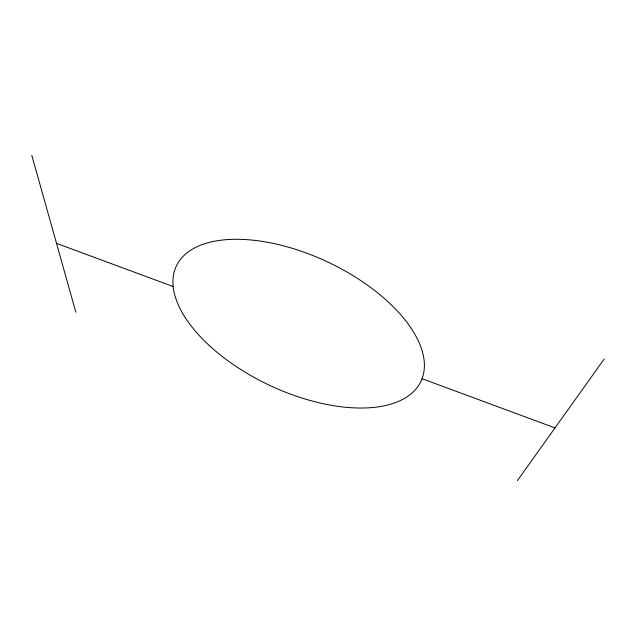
<?xml version="1.0" encoding="UTF-8"?>
<svg xmlns="http://www.w3.org/2000/svg" width="636" height="636" viewBox="0 0 636 636"><rect width="100%" height="100%" fill="white"/><g stroke="black" fill="none" stroke-linecap="round" stroke-linejoin="round"><path stroke-width="0.95" d="M517.37 480.649L604.2 358.982M56.517 243.365L173.175 286.55M422.073 378.698L555.005 427.909M31.8 155.351L75.851 312.236M209.498 345.722A135.206 68.171 25.2 0 0 420.014 383.158A135.206 68.171 25.2 0 0 266.476 242.101A135.206 68.171 25.2 0 0 209.498 345.722"/></g></svg>
